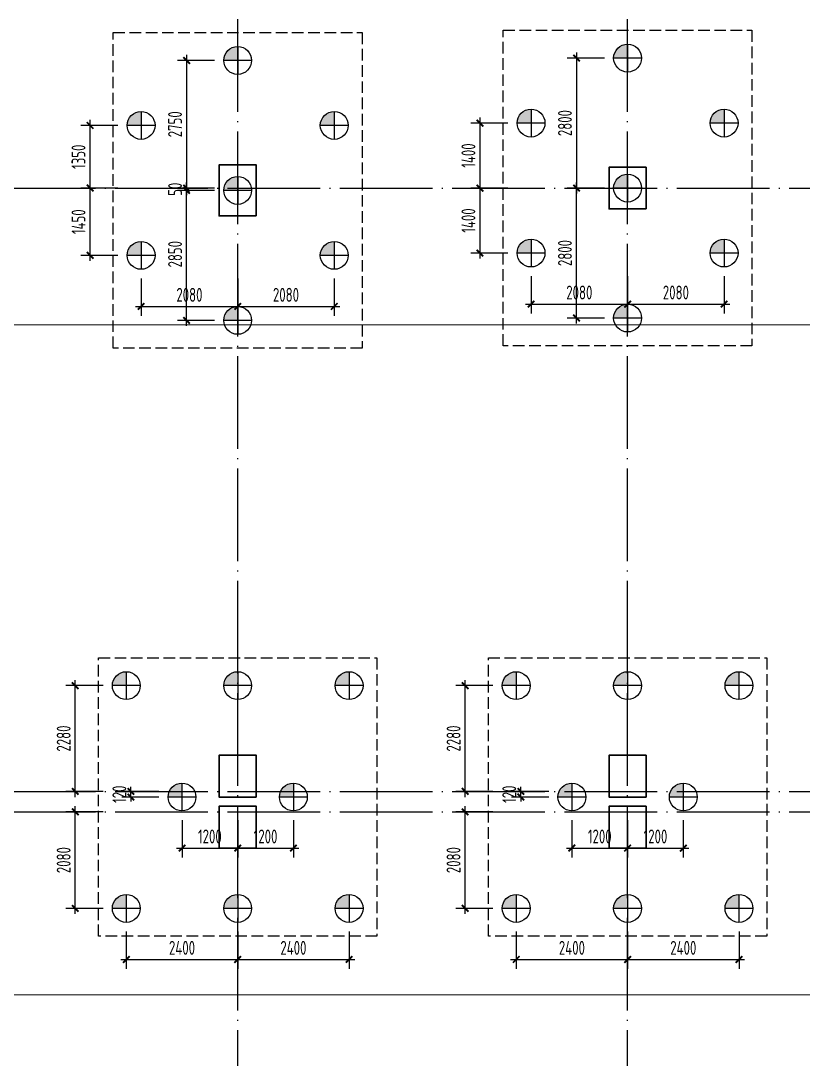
# Model space of a CAD drawing. Extents: x 2430613 to 2739493, y -1540945 to -971137.
# Drawn here: x 2494350 to 2511208, y -1047522 to -1025147 of the extents above; entities that cross this region are included whole.
import ezdxf

# ---------------------------------------------------------------- set-up
doc = ezdxf.new("R2010")
doc.units = 0
doc.header["$LTSCALE"] = 1000
doc.header["$MEASUREMENT"] = 0
doc.header["$PDMODE"] = 3
doc.header["$PDSIZE"] = 50
doc.linetypes.add('DASH', pattern=[0.35, 0.25, -0.1])
doc.linetypes.add('DOTE', pattern=[2.42, 2, -0.2, 0.02, -0.2])
doc.layers.get('0').update_dxf_attribs({"linetype": 'CONTINUOUS'})
doc.layers.get('DEFPOINTS').update_dxf_attribs({"linetype": 'CONTINUOUS'})
doc.layers.add('0S-柱-线', color=50, linetype='CONTINUOUS', lineweight=30)
doc.layers.add('0S-草图', color=9, linetype='CONTINUOUS', lineweight=20, plot=False)
for name, color, linetype in [('600直径桩', 4, 'CONTINUOUS'), ('BASE_PILE_DIM', 3, 'CONTINUOUS'), ('DOTE', 1, 'DOTE'), ('承台', 2, 'CONTINUOUS')]:
    doc.layers.add(name, color=color, linetype=linetype)
doc.styles.add('TSSD_Dimension', font='Tssdeng.shx', dxfattribs={"width": 0.7, "bigfont": 'hztxt.shx'})
doc.dimstyles.new('TSSD_100_100', dxfattribs={"dimtxt": 300, "dimasz": 100, "dimexe": 200, "dimexo": 200, "dimgap": 100, "dimtad": 1, "dimdec": 0, "dimzin": 0, "dimdsep": 46, "dimtxsty": 'TSSD_Dimension', "dimblk": 'ARCHTICK', "dimcen": 0, "dimdle": 120, "dimclrt": 7, "dimazin": 0, "dimtfac": 1, "dimtdec": 0, "dimtix": 1, "dimtmove": 2, "dimatfit": 0, "dimldrblk": 'ARCHTICK', "dimfxl": 1, "dimtolj": 1, "dimtzin": 0, "dimarcsym": 0})

# ---------------------------------------------------------------- blocks, each defined once
blk = doc.blocks.new('600Z')
at = {"layer": '600直径桩'}
h = blk.add_hatch(color=6, dxfattribs=at)
h.dxf.hatch_style = 1
h.paths.add_polyline_path([(-204995, -2276684, 0.414214), (-205295, -2276984), (-204995, -2276984)])
at = {"layer": '600直径桩', "color": 6}
for p, q in [((-204995, -2276684), (-204995, -2277284)), ((-204695, -2276984), (-205295, -2276984))]:
    blk.add_line(p, q, dxfattribs=at)
blk.add_circle((-204995, -2276984), 300, dxfattribs=at)
blk = doc.blocks.new('_ArchTick')
at = {"color": 0, "linetype": 'ByBlock', "const_width": 0.4}
blk.add_lwpolyline([(-0.71, -0.71), (0.71, 0.71)], dxfattribs=at)
blk = doc.blocks.new('*D1550')
at = {"layer": 'BASE_PILE_DIM', "color": 0, "lineweight": -2, "transparency": 16777216}
for p, q in [((2496444, -1027402), (2495644, -1027402)), ((2495844, -1028872), (2495844, -1027282)), ((2496444, -1028752), (2495644, -1028752))]:
    blk.add_line(p, q, dxfattribs=at)
at = {"layer": 'DEFPOINTS', "color": 0, "transparency": 16777216}
for p in [(2495844, -1027402), (2496644, -1027402), (2496644, -1028752)]:
    blk.add_point(p, dxfattribs=at)
at = {"layer": 'BASE_PILE_DIM', "color": 0, "lineweight": -2, "transparency": 16777216, "xscale": 100, "yscale": 100, "zscale": 100}
for p, rotation in [((2495844, -1027402), 90), ((2495844, -1028752), 270)]:
    blk.add_blockref('_ArchTick', p, dxfattribs=dict(at, rotation=rotation))
at = {"layer": 'BASE_PILE_DIM', "color": 7, "transparency": 16777216, "insert": (2495594, -1028077), "char_height": 300, "attachment_point": 5, "rotation": 90, "style": 'TSSD_Dimension'}
blk.add_mtext('\\A1;1350', dxfattribs=at)
blk = doc.blocks.new('*D1551')
at = {"layer": 'BASE_PILE_DIM', "color": 0, "lineweight": -2, "transparency": 16777216}
for p, q in [((2499024, -1030702), (2499024, -1031502)), ((2501104, -1030702), (2501104, -1031502)), ((2498904, -1031302), (2501224, -1031302))]:
    blk.add_line(p, q, dxfattribs=at)
at = {"layer": 'DEFPOINTS', "color": 0, "transparency": 16777216}
for p in [(2499024, -1030502), (2501104, -1030502), (2501104, -1031302)]:
    blk.add_point(p, dxfattribs=at)
at = {"layer": 'BASE_PILE_DIM', "color": 0, "lineweight": -2, "transparency": 16777216, "xscale": 100, "yscale": 100, "zscale": 100, "rotation": 180}
blk.add_blockref('_ArchTick', (2499024, -1031302), dxfattribs=at)
at = {"layer": 'BASE_PILE_DIM', "color": 0, "lineweight": -2, "transparency": 16777216, "xscale": 100, "yscale": 100, "zscale": 100}
blk.add_blockref('_ArchTick', (2501104, -1031302), dxfattribs=at)
at = {"layer": 'BASE_PILE_DIM', "color": 7, "transparency": 16777216, "insert": (2500064, -1031052), "char_height": 300, "attachment_point": 5, "style": 'TSSD_Dimension'}
blk.add_mtext('\\A1;2080', dxfattribs=at)
blk = doc.blocks.new('*D1552')
at = {"layer": 'BASE_PILE_DIM', "color": 0, "lineweight": -2, "transparency": 16777216}
for p, q in [((2496444, -1028752), (2495644, -1028752)), ((2495844, -1030322), (2495844, -1028632)), ((2496444, -1030202), (2495644, -1030202))]:
    blk.add_line(p, q, dxfattribs=at)
at = {"layer": 'DEFPOINTS', "color": 0, "transparency": 16777216}
for p in [(2495844, -1028752), (2496644, -1028752), (2496644, -1030202)]:
    blk.add_point(p, dxfattribs=at)
at = {"layer": 'BASE_PILE_DIM', "color": 0, "lineweight": -2, "transparency": 16777216, "xscale": 100, "yscale": 100, "zscale": 100}
for p, rotation in [((2495844, -1028752), 90), ((2495844, -1030202), 270)]:
    blk.add_blockref('_ArchTick', p, dxfattribs=dict(at, rotation=rotation))
at = {"layer": 'BASE_PILE_DIM', "color": 7, "transparency": 16777216, "insert": (2495594, -1029477), "char_height": 300, "attachment_point": 5, "rotation": 90, "style": 'TSSD_Dimension'}
blk.add_mtext('\\A1;1450', dxfattribs=at)
blk = doc.blocks.new('*D1553')
at = {"layer": 'BASE_PILE_DIM', "color": 0, "lineweight": -2, "transparency": 16777216}
for p, q in [((2496944, -1030702), (2496944, -1031502)), ((2499024, -1030702), (2499024, -1031502)), ((2496824, -1031302), (2499144, -1031302))]:
    blk.add_line(p, q, dxfattribs=at)
at = {"layer": 'DEFPOINTS', "color": 0, "transparency": 16777216}
for p in [(2496944, -1030502), (2499024, -1030502), (2499024, -1031302)]:
    blk.add_point(p, dxfattribs=at)
at = {"layer": 'BASE_PILE_DIM', "color": 0, "lineweight": -2, "transparency": 16777216, "xscale": 100, "yscale": 100, "zscale": 100, "rotation": 180}
blk.add_blockref('_ArchTick', (2496944, -1031302), dxfattribs=at)
at = {"layer": 'BASE_PILE_DIM', "color": 0, "lineweight": -2, "transparency": 16777216, "xscale": 100, "yscale": 100, "zscale": 100}
blk.add_blockref('_ArchTick', (2499024, -1031302), dxfattribs=at)
at = {"layer": 'BASE_PILE_DIM', "color": 7, "transparency": 16777216, "insert": (2497984, -1031052), "char_height": 300, "attachment_point": 5, "style": 'TSSD_Dimension'}
blk.add_mtext('\\A1;2080', dxfattribs=at)
blk = doc.blocks.new('*D1554')
at = {"layer": 'BASE_PILE_DIM', "color": 0, "lineweight": -2, "transparency": 16777216}
for p, q in [((2498524, -1026002), (2497724, -1026002)), ((2497924, -1025882), (2497924, -1028872)), ((2498524, -1028752), (2497724, -1028752))]:
    blk.add_line(p, q, dxfattribs=at)
at = {"layer": 'DEFPOINTS', "color": 0, "transparency": 16777216}
for p in [(2498724, -1026002), (2497924, -1028752), (2498724, -1028752)]:
    blk.add_point(p, dxfattribs=at)
at = {"layer": 'BASE_PILE_DIM', "color": 0, "lineweight": -2, "transparency": 16777216, "xscale": 100, "yscale": 100, "zscale": 100}
for p, rotation in [((2497924, -1026002), 90), ((2497924, -1028752), 270)]:
    blk.add_blockref('_ArchTick', p, dxfattribs=dict(at, rotation=rotation))
at = {"layer": 'BASE_PILE_DIM', "color": 7, "transparency": 16777216, "insert": (2497674, -1027377), "char_height": 300, "attachment_point": 5, "rotation": 90, "style": 'TSSD_Dimension'}
blk.add_mtext('\\A1;2750', dxfattribs=at)
blk = doc.blocks.new('*D1555')
at = {"layer": 'BASE_PILE_DIM', "color": 0, "lineweight": -2, "transparency": 16777216}
for p, q in [((2498524, -1028752), (2497724, -1028752)), ((2497924, -1031722), (2497924, -1028632)), ((2498524, -1031602), (2497724, -1031602))]:
    blk.add_line(p, q, dxfattribs=at)
at = {"layer": 'DEFPOINTS', "color": 0, "transparency": 16777216}
for p in [(2497924, -1028752), (2498724, -1028752), (2498724, -1031602)]:
    blk.add_point(p, dxfattribs=at)
at = {"layer": 'BASE_PILE_DIM', "color": 0, "lineweight": -2, "transparency": 16777216, "xscale": 100, "yscale": 100, "zscale": 100}
for p, rotation in [((2497924, -1028752), 90), ((2497924, -1031602), 270)]:
    blk.add_blockref('_ArchTick', p, dxfattribs=dict(at, rotation=rotation))
at = {"layer": 'BASE_PILE_DIM', "color": 7, "transparency": 16777216, "insert": (2497674, -1030177), "char_height": 300, "attachment_point": 5, "rotation": 90, "style": 'TSSD_Dimension'}
blk.add_mtext('\\A1;2850', dxfattribs=at)
blk = doc.blocks.new('*D1556')
at = {"layer": 'BASE_PILE_DIM', "color": 0, "lineweight": -2, "transparency": 16777216}
for p, q in [((2498524, -1028752), (2497724, -1028752)), ((2497924, -1028752), (2497924, -1028652)), ((2497924, -1028802), (2497924, -1028752)), ((2498524, -1028802), (2497724, -1028802)), ((2497924, -1028802), (2497924, -1028902))]:
    blk.add_line(p, q, dxfattribs=at)
at = {"layer": 'DEFPOINTS', "color": 0, "transparency": 16777216}
for p in [(2497924, -1028752), (2498724, -1028752), (2498724, -1028802)]:
    blk.add_point(p, dxfattribs=at)
at = {"layer": 'BASE_PILE_DIM', "color": 0, "lineweight": -2, "transparency": 16777216, "xscale": 100, "yscale": 100, "zscale": 100}
for p, rotation in [((2497924, -1028752), 270), ((2497924, -1028802), 90)]:
    blk.add_blockref('_ArchTick', p, dxfattribs=dict(at, rotation=rotation))
at = {"layer": 'BASE_PILE_DIM', "color": 7, "transparency": 16777216, "insert": (2497674, -1028777), "char_height": 300, "attachment_point": 5, "rotation": 90, "style": 'TSSD_Dimension'}
blk.add_mtext('\\A1;50', dxfattribs=at)
blk = doc.blocks.new('*D1811')
at = {"layer": 'BASE_PILE_DIM', "color": 0, "lineweight": -2, "transparency": 16777216}
for p, q in [((2504524, -1042192), (2503724, -1042192)), ((2503924, -1044392), (2503924, -1042072)), ((2504524, -1044272), (2503724, -1044272))]:
    blk.add_line(p, q, dxfattribs=at)
at = {"layer": 'DEFPOINTS', "color": 0, "transparency": 16777216}
for p in [(2503924, -1042192), (2504724, -1042192), (2504724, -1044272)]:
    blk.add_point(p, dxfattribs=at)
at = {"layer": 'BASE_PILE_DIM', "color": 0, "lineweight": -2, "transparency": 16777216, "xscale": 100, "yscale": 100, "zscale": 100}
for p, rotation in [((2503924, -1042192), 90), ((2503924, -1044272), 270)]:
    blk.add_blockref('_ArchTick', p, dxfattribs=dict(at, rotation=rotation))
at = {"layer": 'BASE_PILE_DIM', "color": 7, "transparency": 16777216, "insert": (2503674, -1043232), "char_height": 300, "attachment_point": 5, "rotation": 90, "style": 'TSSD_Dimension'}
blk.add_mtext('\\A1;2080', dxfattribs=at)
blk = doc.blocks.new('*D1812')
at = {"layer": 'BASE_PILE_DIM', "color": 0, "lineweight": -2, "transparency": 16777216}
for p, q in [((2505024, -1044772), (2505024, -1045572)), ((2507424, -1044772), (2507424, -1045572)), ((2504904, -1045372), (2507544, -1045372))]:
    blk.add_line(p, q, dxfattribs=at)
at = {"layer": 'DEFPOINTS', "color": 0, "transparency": 16777216}
for p in [(2505024, -1044572), (2507424, -1044572), (2507424, -1045372)]:
    blk.add_point(p, dxfattribs=at)
at = {"layer": 'BASE_PILE_DIM', "color": 0, "lineweight": -2, "transparency": 16777216, "xscale": 100, "yscale": 100, "zscale": 100, "rotation": 180}
blk.add_blockref('_ArchTick', (2505024, -1045372), dxfattribs=at)
at = {"layer": 'BASE_PILE_DIM', "color": 0, "lineweight": -2, "transparency": 16777216, "xscale": 100, "yscale": 100, "zscale": 100}
blk.add_blockref('_ArchTick', (2507424, -1045372), dxfattribs=at)
at = {"layer": 'BASE_PILE_DIM', "color": 7, "transparency": 16777216, "insert": (2506224, -1045122), "char_height": 300, "attachment_point": 5, "style": 'TSSD_Dimension'}
blk.add_mtext('\\A1;2400', dxfattribs=at)
blk = doc.blocks.new('*D1813')
at = {"layer": 'BASE_PILE_DIM', "color": 0, "lineweight": -2, "transparency": 16777216}
for p, q in [((2505724, -1041752), (2504924, -1041752)), ((2505124, -1041752), (2505124, -1041652)), ((2505124, -1041872), (2505124, -1041752)), ((2505724, -1041872), (2504924, -1041872)), ((2505124, -1041872), (2505124, -1041972))]:
    blk.add_line(p, q, dxfattribs=at)
at = {"layer": 'DEFPOINTS', "color": 0, "transparency": 16777216}
for p in [(2505124, -1041752), (2505924, -1041752), (2505924, -1041872)]:
    blk.add_point(p, dxfattribs=at)
at = {"layer": 'BASE_PILE_DIM', "color": 0, "lineweight": -2, "transparency": 16777216, "xscale": 100, "yscale": 100, "zscale": 100}
for p, rotation in [((2505124, -1041752), 270), ((2505124, -1041872), 90)]:
    blk.add_blockref('_ArchTick', p, dxfattribs=dict(at, rotation=rotation))
at = {"layer": 'BASE_PILE_DIM', "color": 7, "transparency": 16777216, "insert": (2504874, -1041812), "char_height": 300, "attachment_point": 5, "rotation": 90, "style": 'TSSD_Dimension'}
blk.add_mtext('\\A1;120', dxfattribs=at)
blk = doc.blocks.new('*D1814')
at = {"layer": 'BASE_PILE_DIM', "color": 0, "lineweight": -2, "transparency": 16777216}
for p, q in [((2504524, -1039472), (2503724, -1039472)), ((2503924, -1041872), (2503924, -1039352)), ((2504524, -1041752), (2503724, -1041752))]:
    blk.add_line(p, q, dxfattribs=at)
at = {"layer": 'DEFPOINTS', "color": 0, "transparency": 16777216}
for p in [(2503924, -1039472), (2504724, -1039472), (2504724, -1041752)]:
    blk.add_point(p, dxfattribs=at)
at = {"layer": 'BASE_PILE_DIM', "color": 0, "lineweight": -2, "transparency": 16777216, "xscale": 100, "yscale": 100, "zscale": 100}
for p, rotation in [((2503924, -1039472), 90), ((2503924, -1041752), 270)]:
    blk.add_blockref('_ArchTick', p, dxfattribs=dict(at, rotation=rotation))
at = {"layer": 'BASE_PILE_DIM', "color": 7, "transparency": 16777216, "insert": (2503674, -1040612), "char_height": 300, "attachment_point": 5, "rotation": 90, "style": 'TSSD_Dimension'}
blk.add_mtext('\\A1;2280', dxfattribs=at)
blk = doc.blocks.new('*D1815')
at = {"layer": 'BASE_PILE_DIM', "color": 0, "lineweight": -2, "transparency": 16777216}
for p, q in [((2507424, -1044772), (2507424, -1045572)), ((2509824, -1044772), (2509824, -1045572)), ((2507304, -1045372), (2509944, -1045372))]:
    blk.add_line(p, q, dxfattribs=at)
at = {"layer": 'DEFPOINTS', "color": 0, "transparency": 16777216}
for p in [(2507424, -1044572), (2509824, -1044572), (2509824, -1045372)]:
    blk.add_point(p, dxfattribs=at)
at = {"layer": 'BASE_PILE_DIM', "color": 0, "lineweight": -2, "transparency": 16777216, "xscale": 100, "yscale": 100, "zscale": 100, "rotation": 180}
blk.add_blockref('_ArchTick', (2507424, -1045372), dxfattribs=at)
at = {"layer": 'BASE_PILE_DIM', "color": 0, "lineweight": -2, "transparency": 16777216, "xscale": 100, "yscale": 100, "zscale": 100}
blk.add_blockref('_ArchTick', (2509824, -1045372), dxfattribs=at)
at = {"layer": 'BASE_PILE_DIM', "color": 7, "transparency": 16777216, "insert": (2508624, -1045122), "char_height": 300, "attachment_point": 5, "style": 'TSSD_Dimension'}
blk.add_mtext('\\A1;2400', dxfattribs=at)
blk = doc.blocks.new('*D1816')
at = {"layer": 'BASE_PILE_DIM', "color": 0, "lineweight": -2, "transparency": 16777216}
for p, q in [((2496124, -1042192), (2495324, -1042192)), ((2495524, -1044392), (2495524, -1042072)), ((2496124, -1044272), (2495324, -1044272))]:
    blk.add_line(p, q, dxfattribs=at)
at = {"layer": 'DEFPOINTS', "color": 0, "transparency": 16777216}
for p in [(2495524, -1042192), (2496324, -1042192), (2496324, -1044272)]:
    blk.add_point(p, dxfattribs=at)
at = {"layer": 'BASE_PILE_DIM', "color": 0, "lineweight": -2, "transparency": 16777216, "xscale": 100, "yscale": 100, "zscale": 100}
for p, rotation in [((2495524, -1042192), 90), ((2495524, -1044272), 270)]:
    blk.add_blockref('_ArchTick', p, dxfattribs=dict(at, rotation=rotation))
at = {"layer": 'BASE_PILE_DIM', "color": 7, "transparency": 16777216, "insert": (2495274, -1043232), "char_height": 300, "attachment_point": 5, "rotation": 90, "style": 'TSSD_Dimension'}
blk.add_mtext('\\A1;2080', dxfattribs=at)
blk = doc.blocks.new('*D1817')
at = {"layer": 'BASE_PILE_DIM', "color": 0, "lineweight": -2, "transparency": 16777216}
for p, q in [((2496624, -1044772), (2496624, -1045572)), ((2499024, -1044772), (2499024, -1045572)), ((2496504, -1045372), (2499144, -1045372))]:
    blk.add_line(p, q, dxfattribs=at)
at = {"layer": 'DEFPOINTS', "color": 0, "transparency": 16777216}
for p in [(2496624, -1044572), (2499024, -1044572), (2499024, -1045372)]:
    blk.add_point(p, dxfattribs=at)
at = {"layer": 'BASE_PILE_DIM', "color": 0, "lineweight": -2, "transparency": 16777216, "xscale": 100, "yscale": 100, "zscale": 100, "rotation": 180}
blk.add_blockref('_ArchTick', (2496624, -1045372), dxfattribs=at)
at = {"layer": 'BASE_PILE_DIM', "color": 0, "lineweight": -2, "transparency": 16777216, "xscale": 100, "yscale": 100, "zscale": 100}
blk.add_blockref('_ArchTick', (2499024, -1045372), dxfattribs=at)
at = {"layer": 'BASE_PILE_DIM', "color": 7, "transparency": 16777216, "insert": (2497824, -1045122), "char_height": 300, "attachment_point": 5, "style": 'TSSD_Dimension'}
blk.add_mtext('\\A1;2400', dxfattribs=at)
blk = doc.blocks.new('*D1818')
at = {"layer": 'BASE_PILE_DIM', "color": 0, "lineweight": -2, "transparency": 16777216}
for p, q in [((2497324, -1041752), (2496524, -1041752)), ((2496724, -1041752), (2496724, -1041652)), ((2496724, -1041872), (2496724, -1041752)), ((2497324, -1041872), (2496524, -1041872)), ((2496724, -1041872), (2496724, -1041972))]:
    blk.add_line(p, q, dxfattribs=at)
at = {"layer": 'DEFPOINTS', "color": 0, "transparency": 16777216}
for p in [(2496724, -1041752), (2497524, -1041752), (2497524, -1041872)]:
    blk.add_point(p, dxfattribs=at)
at = {"layer": 'BASE_PILE_DIM', "color": 0, "lineweight": -2, "transparency": 16777216, "xscale": 100, "yscale": 100, "zscale": 100}
for p, rotation in [((2496724, -1041752), 270), ((2496724, -1041872), 90)]:
    blk.add_blockref('_ArchTick', p, dxfattribs=dict(at, rotation=rotation))
at = {"layer": 'BASE_PILE_DIM', "color": 7, "transparency": 16777216, "insert": (2496474, -1041812), "char_height": 300, "attachment_point": 5, "rotation": 90, "style": 'TSSD_Dimension'}
blk.add_mtext('\\A1;120', dxfattribs=at)
blk = doc.blocks.new('*D1819')
at = {"layer": 'BASE_PILE_DIM', "color": 0, "lineweight": -2, "transparency": 16777216}
for p, q in [((2496124, -1039472), (2495324, -1039472)), ((2495524, -1041872), (2495524, -1039352)), ((2496124, -1041752), (2495324, -1041752))]:
    blk.add_line(p, q, dxfattribs=at)
at = {"layer": 'DEFPOINTS', "color": 0, "transparency": 16777216}
for p in [(2495524, -1039472), (2496324, -1039472), (2496324, -1041752)]:
    blk.add_point(p, dxfattribs=at)
at = {"layer": 'BASE_PILE_DIM', "color": 0, "lineweight": -2, "transparency": 16777216, "xscale": 100, "yscale": 100, "zscale": 100}
for p, rotation in [((2495524, -1039472), 90), ((2495524, -1041752), 270)]:
    blk.add_blockref('_ArchTick', p, dxfattribs=dict(at, rotation=rotation))
at = {"layer": 'BASE_PILE_DIM', "color": 7, "transparency": 16777216, "insert": (2495274, -1040612), "char_height": 300, "attachment_point": 5, "rotation": 90, "style": 'TSSD_Dimension'}
blk.add_mtext('\\A1;2280', dxfattribs=at)
blk = doc.blocks.new('*D1820')
at = {"layer": 'BASE_PILE_DIM', "color": 0, "lineweight": -2, "transparency": 16777216}
for p, q in [((2499024, -1044772), (2499024, -1045572)), ((2501424, -1044772), (2501424, -1045572)), ((2498904, -1045372), (2501544, -1045372))]:
    blk.add_line(p, q, dxfattribs=at)
at = {"layer": 'DEFPOINTS', "color": 0, "transparency": 16777216}
for p in [(2499024, -1044572), (2501424, -1044572), (2501424, -1045372)]:
    blk.add_point(p, dxfattribs=at)
at = {"layer": 'BASE_PILE_DIM', "color": 0, "lineweight": -2, "transparency": 16777216, "xscale": 100, "yscale": 100, "zscale": 100, "rotation": 180}
blk.add_blockref('_ArchTick', (2499024, -1045372), dxfattribs=at)
at = {"layer": 'BASE_PILE_DIM', "color": 0, "lineweight": -2, "transparency": 16777216, "xscale": 100, "yscale": 100, "zscale": 100}
blk.add_blockref('_ArchTick', (2501424, -1045372), dxfattribs=at)
at = {"layer": 'BASE_PILE_DIM', "color": 7, "transparency": 16777216, "insert": (2500224, -1045122), "char_height": 300, "attachment_point": 5, "style": 'TSSD_Dimension'}
blk.add_mtext('\\A1;2400', dxfattribs=at)
blk = doc.blocks.new('*D1933')
at = {"layer": 'BASE_PILE_DIM', "color": 0, "lineweight": -2, "transparency": 16777216}
for p, q in [((2504844, -1027352), (2504044, -1027352)), ((2504244, -1028872), (2504244, -1027232)), ((2504844, -1028752), (2504044, -1028752))]:
    blk.add_line(p, q, dxfattribs=at)
at = {"layer": 'DEFPOINTS', "color": 0, "transparency": 16777216}
for p in [(2504244, -1027352), (2505044, -1027352), (2505044, -1028752)]:
    blk.add_point(p, dxfattribs=at)
at = {"layer": 'BASE_PILE_DIM', "color": 0, "lineweight": -2, "transparency": 16777216, "xscale": 100, "yscale": 100, "zscale": 100}
for p, rotation in [((2504244, -1027352), 90), ((2504244, -1028752), 270)]:
    blk.add_blockref('_ArchTick', p, dxfattribs=dict(at, rotation=rotation))
at = {"layer": 'BASE_PILE_DIM', "color": 7, "transparency": 16777216, "insert": (2503994, -1028052), "char_height": 300, "attachment_point": 5, "rotation": 90, "style": 'TSSD_Dimension'}
blk.add_mtext('\\A1;1400', dxfattribs=at)
blk = doc.blocks.new('*D1934')
at = {"layer": 'BASE_PILE_DIM', "color": 0, "lineweight": -2, "transparency": 16777216}
for p, q in [((2507424, -1030652), (2507424, -1031452)), ((2509504, -1030652), (2509504, -1031452)), ((2507304, -1031252), (2509624, -1031252))]:
    blk.add_line(p, q, dxfattribs=at)
at = {"layer": 'DEFPOINTS', "color": 0, "transparency": 16777216}
for p in [(2507424, -1030452), (2509504, -1030452), (2509504, -1031252)]:
    blk.add_point(p, dxfattribs=at)
at = {"layer": 'BASE_PILE_DIM', "color": 0, "lineweight": -2, "transparency": 16777216, "xscale": 100, "yscale": 100, "zscale": 100, "rotation": 180}
blk.add_blockref('_ArchTick', (2507424, -1031252), dxfattribs=at)
at = {"layer": 'BASE_PILE_DIM', "color": 0, "lineweight": -2, "transparency": 16777216, "xscale": 100, "yscale": 100, "zscale": 100}
blk.add_blockref('_ArchTick', (2509504, -1031252), dxfattribs=at)
at = {"layer": 'BASE_PILE_DIM', "color": 7, "transparency": 16777216, "insert": (2508464, -1031002), "char_height": 300, "attachment_point": 5, "style": 'TSSD_Dimension'}
blk.add_mtext('\\A1;2080', dxfattribs=at)
blk = doc.blocks.new('*D1935')
at = {"layer": 'BASE_PILE_DIM', "color": 0, "lineweight": -2, "transparency": 16777216}
for p, q in [((2504844, -1028752), (2504044, -1028752)), ((2504244, -1030272), (2504244, -1028632)), ((2504844, -1030152), (2504044, -1030152))]:
    blk.add_line(p, q, dxfattribs=at)
at = {"layer": 'DEFPOINTS', "color": 0, "transparency": 16777216}
for p in [(2504244, -1028752), (2505044, -1028752), (2505044, -1030152)]:
    blk.add_point(p, dxfattribs=at)
at = {"layer": 'BASE_PILE_DIM', "color": 0, "lineweight": -2, "transparency": 16777216, "xscale": 100, "yscale": 100, "zscale": 100}
for p, rotation in [((2504244, -1028752), 90), ((2504244, -1030152), 270)]:
    blk.add_blockref('_ArchTick', p, dxfattribs=dict(at, rotation=rotation))
at = {"layer": 'BASE_PILE_DIM', "color": 7, "transparency": 16777216, "insert": (2503994, -1029452), "char_height": 300, "attachment_point": 5, "rotation": 90, "style": 'TSSD_Dimension'}
blk.add_mtext('\\A1;1400', dxfattribs=at)
blk = doc.blocks.new('*D1936')
at = {"layer": 'BASE_PILE_DIM', "color": 0, "lineweight": -2, "transparency": 16777216}
for p, q in [((2505344, -1030652), (2505344, -1031452)), ((2507424, -1030652), (2507424, -1031452)), ((2505224, -1031252), (2507544, -1031252))]:
    blk.add_line(p, q, dxfattribs=at)
at = {"layer": 'DEFPOINTS', "color": 0, "transparency": 16777216}
for p in [(2505344, -1030452), (2507424, -1030452), (2507424, -1031252)]:
    blk.add_point(p, dxfattribs=at)
at = {"layer": 'BASE_PILE_DIM', "color": 0, "lineweight": -2, "transparency": 16777216, "xscale": 100, "yscale": 100, "zscale": 100, "rotation": 180}
blk.add_blockref('_ArchTick', (2505344, -1031252), dxfattribs=at)
at = {"layer": 'BASE_PILE_DIM', "color": 0, "lineweight": -2, "transparency": 16777216, "xscale": 100, "yscale": 100, "zscale": 100}
blk.add_blockref('_ArchTick', (2507424, -1031252), dxfattribs=at)
at = {"layer": 'BASE_PILE_DIM', "color": 7, "transparency": 16777216, "insert": (2506384, -1031002), "char_height": 300, "attachment_point": 5, "style": 'TSSD_Dimension'}
blk.add_mtext('\\A1;2080', dxfattribs=at)
blk = doc.blocks.new('*D1937')
at = {"layer": 'BASE_PILE_DIM', "color": 0, "lineweight": -2, "transparency": 16777216}
for p, q in [((2506324, -1025832), (2506324, -1028872)), ((2506924, -1025952), (2506124, -1025952)), ((2506924, -1028752), (2506124, -1028752))]:
    blk.add_line(p, q, dxfattribs=at)
at = {"layer": 'DEFPOINTS', "color": 0, "transparency": 16777216}
for p in [(2507124, -1025952), (2506324, -1028752), (2507124, -1028752)]:
    blk.add_point(p, dxfattribs=at)
at = {"layer": 'BASE_PILE_DIM', "color": 0, "lineweight": -2, "transparency": 16777216, "xscale": 100, "yscale": 100, "zscale": 100}
for p, rotation in [((2506324, -1025952), 90), ((2506324, -1028752), 270)]:
    blk.add_blockref('_ArchTick', p, dxfattribs=dict(at, rotation=rotation))
at = {"layer": 'BASE_PILE_DIM', "color": 7, "transparency": 16777216, "insert": (2506074, -1027352), "char_height": 300, "attachment_point": 5, "rotation": 90, "style": 'TSSD_Dimension'}
blk.add_mtext('\\A1;2800', dxfattribs=at)
blk = doc.blocks.new('*D1938')
at = {"layer": 'BASE_PILE_DIM', "color": 0, "lineweight": -2, "transparency": 16777216}
for p, q in [((2506924, -1028752), (2506124, -1028752)), ((2506324, -1031672), (2506324, -1028632)), ((2506924, -1031552), (2506124, -1031552))]:
    blk.add_line(p, q, dxfattribs=at)
at = {"layer": 'DEFPOINTS', "color": 0, "transparency": 16777216}
for p in [(2506324, -1028752), (2507124, -1028752), (2507124, -1031552)]:
    blk.add_point(p, dxfattribs=at)
at = {"layer": 'BASE_PILE_DIM', "color": 0, "lineweight": -2, "transparency": 16777216, "xscale": 100, "yscale": 100, "zscale": 100}
for p, rotation in [((2506324, -1028752), 90), ((2506324, -1031552), 270)]:
    blk.add_blockref('_ArchTick', p, dxfattribs=dict(at, rotation=rotation))
at = {"layer": 'BASE_PILE_DIM', "color": 7, "transparency": 16777216, "insert": (2506074, -1030152), "char_height": 300, "attachment_point": 5, "rotation": 90, "style": 'TSSD_Dimension'}
blk.add_mtext('\\A1;2800', dxfattribs=at)
blk = doc.blocks.new('*D2769')
at = {"layer": 'BASE_PILE_DIM', "color": 0, "lineweight": -2, "transparency": 16777216}
for p, q in [((2506224, -1042372), (2506224, -1043172)), ((2507424, -1042372), (2507424, -1043172)), ((2506104, -1042972), (2507544, -1042972))]:
    blk.add_line(p, q, dxfattribs=at)
at = {"layer": 'DEFPOINTS', "color": 0, "transparency": 16777216}
for p in [(2506224, -1042172), (2507424, -1042172), (2507424, -1042972)]:
    blk.add_point(p, dxfattribs=at)
at = {"layer": 'BASE_PILE_DIM', "color": 0, "lineweight": -2, "transparency": 16777216, "xscale": 100, "yscale": 100, "zscale": 100, "rotation": 180}
blk.add_blockref('_ArchTick', (2506224, -1042972), dxfattribs=at)
at = {"layer": 'BASE_PILE_DIM', "color": 0, "lineweight": -2, "transparency": 16777216, "xscale": 100, "yscale": 100, "zscale": 100}
blk.add_blockref('_ArchTick', (2507424, -1042972), dxfattribs=at)
at = {"layer": 'BASE_PILE_DIM', "color": 7, "transparency": 16777216, "insert": (2506824, -1042722), "char_height": 300, "attachment_point": 5, "style": 'TSSD_Dimension'}
blk.add_mtext('\\A1;1200', dxfattribs=at)
blk = doc.blocks.new('*D2770')
at = {"layer": 'BASE_PILE_DIM', "color": 0, "lineweight": -2, "transparency": 16777216}
for p, q in [((2507424, -1042372), (2507424, -1043172)), ((2508624, -1042372), (2508624, -1043172)), ((2507304, -1042972), (2508744, -1042972))]:
    blk.add_line(p, q, dxfattribs=at)
at = {"layer": 'DEFPOINTS', "color": 0, "transparency": 16777216}
for p in [(2507424, -1042172), (2508624, -1042172), (2508624, -1042972)]:
    blk.add_point(p, dxfattribs=at)
at = {"layer": 'BASE_PILE_DIM', "color": 0, "lineweight": -2, "transparency": 16777216, "xscale": 100, "yscale": 100, "zscale": 100, "rotation": 180}
blk.add_blockref('_ArchTick', (2507424, -1042972), dxfattribs=at)
at = {"layer": 'BASE_PILE_DIM', "color": 0, "lineweight": -2, "transparency": 16777216, "xscale": 100, "yscale": 100, "zscale": 100}
blk.add_blockref('_ArchTick', (2508624, -1042972), dxfattribs=at)
at = {"layer": 'BASE_PILE_DIM', "color": 7, "transparency": 16777216, "insert": (2508024, -1042722), "char_height": 300, "attachment_point": 5, "style": 'TSSD_Dimension'}
blk.add_mtext('\\A1;1200', dxfattribs=at)
blk = doc.blocks.new('*D2771')
at = {"layer": 'BASE_PILE_DIM', "color": 0, "lineweight": -2, "transparency": 16777216}
for p, q in [((2497824, -1042372), (2497824, -1043172)), ((2499024, -1042372), (2499024, -1043172)), ((2497704, -1042972), (2499144, -1042972))]:
    blk.add_line(p, q, dxfattribs=at)
at = {"layer": 'DEFPOINTS', "color": 0, "transparency": 16777216}
for p in [(2497824, -1042172), (2499024, -1042172), (2499024, -1042972)]:
    blk.add_point(p, dxfattribs=at)
at = {"layer": 'BASE_PILE_DIM', "color": 0, "lineweight": -2, "transparency": 16777216, "xscale": 100, "yscale": 100, "zscale": 100, "rotation": 180}
blk.add_blockref('_ArchTick', (2497824, -1042972), dxfattribs=at)
at = {"layer": 'BASE_PILE_DIM', "color": 0, "lineweight": -2, "transparency": 16777216, "xscale": 100, "yscale": 100, "zscale": 100}
blk.add_blockref('_ArchTick', (2499024, -1042972), dxfattribs=at)
at = {"layer": 'BASE_PILE_DIM', "color": 7, "transparency": 16777216, "insert": (2498424, -1042722), "char_height": 300, "attachment_point": 5, "style": 'TSSD_Dimension'}
blk.add_mtext('\\A1;1200', dxfattribs=at)
blk = doc.blocks.new('*D2772')
at = {"layer": 'BASE_PILE_DIM', "color": 0, "lineweight": -2, "transparency": 16777216}
for p, q in [((2499024, -1042372), (2499024, -1043172)), ((2500224, -1042372), (2500224, -1043172)), ((2498904, -1042972), (2500344, -1042972))]:
    blk.add_line(p, q, dxfattribs=at)
at = {"layer": 'DEFPOINTS', "color": 0, "transparency": 16777216}
for p in [(2499024, -1042172), (2500224, -1042172), (2500224, -1042972)]:
    blk.add_point(p, dxfattribs=at)
at = {"layer": 'BASE_PILE_DIM', "color": 0, "lineweight": -2, "transparency": 16777216, "xscale": 100, "yscale": 100, "zscale": 100, "rotation": 180}
blk.add_blockref('_ArchTick', (2499024, -1042972), dxfattribs=at)
at = {"layer": 'BASE_PILE_DIM', "color": 0, "lineweight": -2, "transparency": 16777216, "xscale": 100, "yscale": 100, "zscale": 100}
blk.add_blockref('_ArchTick', (2500224, -1042972), dxfattribs=at)
at = {"layer": 'BASE_PILE_DIM', "color": 7, "transparency": 16777216, "insert": (2499624, -1042722), "char_height": 300, "attachment_point": 5, "style": 'TSSD_Dimension'}
blk.add_mtext('\\A1;1200', dxfattribs=at)

msp = doc.modelspace()

# ---------------------------------------------------------------- linework, layer by layer
at = {"layer": '0S-柱-线'}
for points in [[(2499423.644, -1029352.126), (2499423.644, -1028252.126), (2498623.644, -1028252.126), (2498623.644, -1029352.126)], [(2507823.644, -1029202.126), (2507823.644, -1028302.126), (2507023.644, -1028302.126), (2507023.644, -1029202.126)], [(2499423.644, -1041872.126), (2499423.644, -1040972.126), (2498623.644, -1040972.126), (2498623.644, -1041872.126)], [(2507823.644, -1041872.126), (2507823.644, -1040972.126), (2507023.644, -1040972.126), (2507023.644, -1041872.126)], [(2499423.644, -1042972.126), (2499423.644, -1042072.126), (2498623.644, -1042072.126), (2498623.644, -1042972.126)], [(2507823.644, -1042972.126), (2507823.644, -1042072.126), (2507023.644, -1042072.126), (2507023.644, -1042972.126)]]:
    msp.add_lwpolyline(points, close=True, dxfattribs=at)
at = {"layer": '0S-草图'}
for points in [[(2449697.34, -971136.897), (2586822.34, -971136.897), (2586822.34, -1046136.897), (2449697.34, -1046136.897)], [(2449697.34, -1031698.152), (2586822.34, -1031698.152), (2586822.34, -1096698.152), (2449697.34, -1096698.152)]]:
    msp.add_lwpolyline(points, close=True, dxfattribs=at)
at = {"layer": 'DOTE'}
for p, q in [((2499023.644, -1092452.126), (2499023.644, -975252.126)), ((2507423.644, -1092452.126), (2507423.644, -975252.126)), ((2462503.644, -1028752.126), (2570723.644, -1028752.126)), ((2462503.644, -1041752.126), (2570723.644, -1041752.126)), ((2462503.644, -1042192.126), (2570723.644, -1042192.126))]:
    msp.add_line(p, q, dxfattribs=at)
at = {"layer": '承台', "color": 251, "linetype": 'DASH'}
for points in [[(2496343.644, -1025402.126), (2501703.644, -1025402.126), (2501703.644, -1032202.126), (2496343.644, -1032202.126)], [(2504743.644, -1025352.126), (2510103.644, -1025352.126), (2510103.644, -1032152.126), (2504743.644, -1032152.126)], [(2502023.644, -1044872.126), (2496023.644, -1044872.126), (2496023.644, -1038872.126), (2502023.644, -1038872.126)], [(2510423.644, -1044872.126), (2504423.644, -1044872.126), (2504423.644, -1038872.126), (2510423.644, -1038872.126)]]:
    msp.add_lwpolyline(points, close=True, dxfattribs=at)

# ---------------------------------------------------------------- block references
at = {"layer": '600直径桩', "color": 6}
for p in [(2712418.307, 1251031.783), (2704018.307, 1250981.783), (2701938.307, 1249581.783), (2706098.307, 1249581.783), (2710338.307, 1249631.783), (2714498.307, 1249631.783), (2704018.307, 1248181.783), (2712418.307, 1248231.783), (2701938.307, 1246781.783), (2706098.307, 1246781.783), (2710338.307, 1246831.783), (2714498.307, 1246831.783), (2704018.307, 1245381.783), (2712418.307, 1245431.783), (2701618.307, 1237511.783), (2704018.307, 1237511.783), (2706418.307, 1237511.783), (2710018.307, 1237511.783), (2712418.307, 1237511.783), (2714818.307, 1237511.783), (2702818.307, 1235111.783), (2705218.307, 1235111.783), (2711218.307, 1235111.783), (2713618.307, 1235111.783), (2701618.307, 1232711.783), (2704018.307, 1232711.783), (2706418.307, 1232711.783), (2710018.307, 1232711.783), (2712418.307, 1232711.783), (2714818.307, 1232711.783)]:
    msp.add_blockref('600Z', p, dxfattribs=at)

# ---------------------------------------------------------------- dimensions: what is measured, and where the dimension line sits
at = {"layer": 'BASE_PILE_DIM', "color": 3}
for base, p1, p2, picture, middle in [((2506323.644, -1028752.126), (2507123.644, -1025952.126), (2507123.644, -1028752.126), '*D1937', (2506073.644, -1027352.126)), ((2497923.644, -1028752.126), (2498723.644, -1026002.126), (2498723.644, -1028752.126), '*D1554', (2497673.644, -1027377.126)), ((2495843.644, -1027402.126), (2496643.644, -1028752.126), (2496643.644, -1027402.126), '*D1550', (2495593.644, -1028077.126)), ((2504243.644, -1027352.126), (2505043.644, -1028752.126), (2505043.644, -1027352.126), '*D1933', (2503993.644, -1028052.126)), ((2497923.644, -1028752.126), (2498723.644, -1028802.126), (2498723.644, -1028752.126), '*D1556', (2497673.644, -1028777.126)), ((2495843.644, -1028752.126), (2496643.644, -1030202.126), (2496643.644, -1028752.126), '*D1552', (2495593.644, -1029477.126)), ((2497923.644, -1028752.126), (2498723.644, -1031602.126), (2498723.644, -1028752.126), '*D1555', (2497673.644, -1030177.126)), ((2504243.644, -1028752.126), (2505043.644, -1030152.126), (2505043.644, -1028752.126), '*D1935', (2503993.644, -1029452.126)), ((2506323.644, -1028752.126), (2507123.644, -1031552.126), (2507123.644, -1028752.126), '*D1938', (2506073.644, -1030152.126)), ((2495523.644, -1039472.126), (2496323.644, -1041752.126), (2496323.644, -1039472.126), '*D1819', (2495273.644, -1040612.126)), ((2503923.644, -1039472.126), (2504723.644, -1041752.126), (2504723.644, -1039472.126), '*D1814', (2503673.644, -1040612.126)), ((2496723.644, -1041752.126), (2497523.644, -1041872.126), (2497523.644, -1041752.126), '*D1818', (2496473.644, -1041812.126)), ((2505123.644, -1041752.126), (2505923.644, -1041872.126), (2505923.644, -1041752.126), '*D1813', (2504873.644, -1041812.126)), ((2495523.644, -1042192.126), (2496323.644, -1044272.126), (2496323.644, -1042192.126), '*D1816', (2495273.644, -1043232.126)), ((2503923.644, -1042192.126), (2504723.644, -1044272.126), (2504723.644, -1042192.126), '*D1811', (2503673.644, -1043232.126))]:
    dim = msp.add_linear_dim(base=base, p1=p1, p2=p2, angle=90, dimstyle='TSSD_100_100', dxfattribs=at)
    dim.commit()
    dim.dimension.update_dxf_attribs({"geometry": picture, "text_midpoint": middle})
for base, p1, p2, picture, middle in [((2499023.644, -1031302.126), (2496943.644, -1030502.126), (2499023.644, -1030502.126), '*D1553', (2497983.644, -1031052.126)), ((2501103.644, -1031302.126), (2499023.644, -1030502.126), (2501103.644, -1030502.126), '*D1551', (2500063.644, -1031052.126)), ((2507423.644, -1031252.126), (2505343.644, -1030452.126), (2507423.644, -1030452.126), '*D1936', (2506383.644, -1031002.126)), ((2509503.644, -1031252.126), (2507423.644, -1030452.126), (2509503.644, -1030452.126), '*D1934', (2508463.644, -1031002.126)), ((2499023.644, -1042972.126), (2497823.644, -1042172.126), (2499023.644, -1042172.126), '*D2771', (2498423.644, -1042722.126)), ((2500223.644, -1042972.126), (2499023.644, -1042172.126), (2500223.644, -1042172.126), '*D2772', (2499623.644, -1042722.126)), ((2507423.644, -1042972.126), (2506223.644, -1042172.126), (2507423.644, -1042172.126), '*D2769', (2506823.644, -1042722.126)), ((2508623.644, -1042972.126), (2507423.644, -1042172.126), (2508623.644, -1042172.126), '*D2770', (2508023.644, -1042722.126)), ((2499023.644, -1045372.126), (2496623.644, -1044572.126), (2499023.644, -1044572.126), '*D1817', (2497823.644, -1045122.126)), ((2501423.644, -1045372.126), (2499023.644, -1044572.126), (2501423.644, -1044572.126), '*D1820', (2500223.644, -1045122.126)), ((2507423.644, -1045372.126), (2505023.644, -1044572.126), (2507423.644, -1044572.126), '*D1812', (2506223.644, -1045122.126)), ((2509823.644, -1045372.126), (2507423.644, -1044572.126), (2509823.644, -1044572.126), '*D1815', (2508623.644, -1045122.126))]:
    dim = msp.add_linear_dim(base=base, p1=p1, p2=p2, dimstyle='TSSD_100_100', dxfattribs=at)
    dim.commit()
    dim.dimension.update_dxf_attribs({"geometry": picture, "text_midpoint": middle})

doc.saveas('drawing.dxf')
